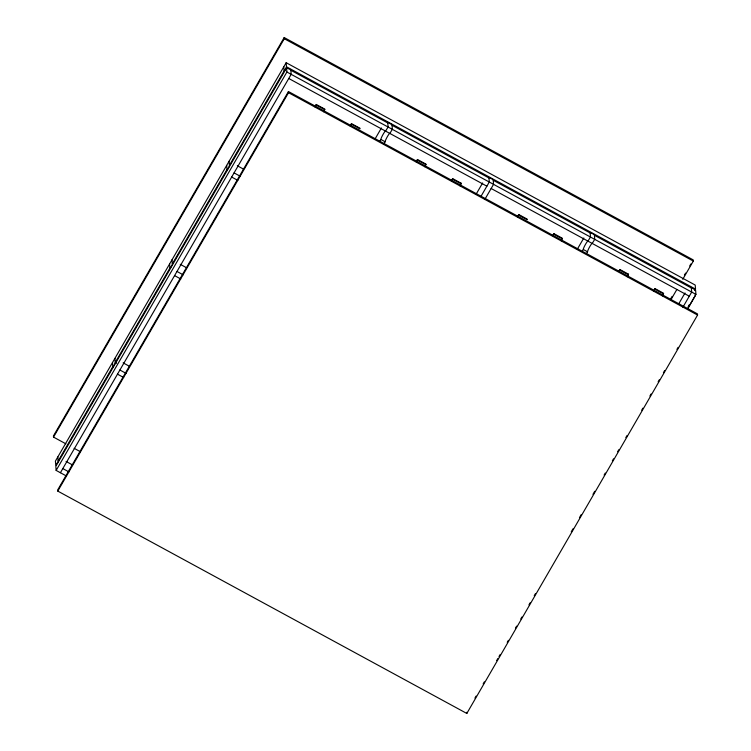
<?xml version="1.0" encoding="UTF-8"?>
<svg xmlns="http://www.w3.org/2000/svg" width="751" height="751" viewBox="0 0 751 751"><rect width="100%" height="100%" fill="white"/><g stroke="black" fill="none" stroke-linecap="round" stroke-linejoin="round"><path stroke-width="1.13" d="M682.753 279.316L693.314 261.066L693.229 259.902L284.188 37.55L53.434 435.946L53.528 437.11L65.891 443.832M53.528 437.11L284.282 38.714L284.188 37.55M694.722 290.515L695.529 289.135L695.21 285.061L286.169 62.708L55.414 461.105L55.734 465.179L58.184 461.612L57.818 456.955M58.137 461.03L112.819 366.619M169.914 268.051L115.222 362.47L116.649 363.24M172.317 263.901L226.999 169.491M229.402 165.342L284.085 70.932M286.169 62.708L286.488 66.783L284.131 71.514L283.765 66.858M60.409 472.726L291.163 74.33L290.797 69.683L286.582 67.947L55.827 466.343L56.147 470.417L66.529 476.059M56.147 470.417L286.901 72.021L286.582 67.947M288.44 91.538L57.686 489.934L57.771 491.098L466.812 713.45L697.566 315.054L697.472 313.89L288.44 91.538L288.534 92.702L57.771 491.098M315.12 106.529L316.293 104.492L324.817 109.13L323.69 111.739M315.167 107.111L316.293 104.492M350.276 125.633L351.449 123.605L359.973 128.233L360.02 128.815L351.496 124.187L351.449 123.605M350.323 126.215L351.496 124.187M374.965 139.123L381.433 127.961M379.724 141.488L380.879 139.442A4.891 0.648 -61.5 0 1 382.954 134.589A4.891 0.648 -61.5 0 1 385.61 131.021L388.098 127.032L387.732 122.375L391.994 124.694L392.36 129.341L389.872 133.34A4.891 0.648 -61.5 0 0 387.216 136.907A4.891 0.648 -61.5 0 0 385.141 141.761L383.977 143.807M416.317 161.531L417.49 159.503L426.014 164.14L424.878 166.75M416.364 162.113L417.49 159.503M451.464 180.644L452.646 178.616L461.161 183.244L460.034 185.854M451.511 181.226L452.646 178.616M459.988 185.272L461.161 183.244M476.162 194.133L482.63 182.972M481.072 196.218L489.286 182.033L488.92 177.386L493.182 179.696L493.548 184.352L484.752 199.55M517.505 216.541L518.688 214.514L527.211 219.142L527.249 219.724L518.734 215.096L518.688 214.514M517.552 217.123L518.734 215.096M552.661 235.654L553.834 233.617L562.358 238.255L561.232 240.864M577.35 249.144L583.818 237.983M582.109 251.51L583.283 249.482A4.891 0.648 -61.5 0 1 585.339 244.61A4.891 0.648 -61.5 0 1 587.995 241.043L590.483 237.044L590.117 232.388L594.379 234.706L594.745 239.362L592.257 243.352A4.891 0.648 -61.5 0 0 589.601 246.919A4.891 0.648 -61.5 0 0 587.535 251.773L586.371 253.819M618.702 271.552L619.875 269.525L628.399 274.153L627.273 276.762M627.226 276.19L628.399 274.153M653.858 290.665L655.032 288.628L663.555 293.265L662.42 295.875M653.896 291.247L655.032 288.628M670.915 298.429L672.089 296.401M684.414 275.11L685.597 273.082M689.7 265.985L690.873 263.958M671.009 299.593L676.876 289.454M678.547 304.155L685.015 292.984M682.875 307.262L691.68 292.055L691.314 287.398L695.614 290.299L695.942 294.373L687.719 308.567M688.198 306.624L689.371 304.596M687.7 308.802L695.342 295.603L695.257 294.448M474.942 698.092L476.115 696.064M483.156 683.898L484.329 681.87M496.664 660.589L497.838 658.561M499.011 656.534L500.185 654.506M507.235 642.34L508.408 640.312M515.449 628.146L516.632 626.118M520.734 619.021L521.917 616.993M528.957 604.827L530.131 602.8M534.243 595.712L535.416 593.684M571.239 531.839L572.994 528.798M579.453 517.655L581.218 514.613M592.961 494.336L594.717 491.295M604.114 475.073L605.287 473.046M612.337 460.879L613.511 458.852M617.622 451.755L618.796 449.727M625.836 437.57L627.019 435.542M641.692 410.196L642.865 408.168M649.915 396.002L651.089 393.975M658.139 381.808L659.312 379.781M663.424 372.684L664.597 370.656M676.923 349.375L678.097 347.347M284.282 38.714L693.314 261.066M286.488 66.783L695.529 289.135M290.844 70.265L387.779 122.957M392.041 125.276L488.967 177.968M493.229 180.278L590.164 232.97M594.426 235.288L691.361 287.98M286.901 72.021L695.942 294.373M288.76 78.489L486.883 186.182M491.145 188.501L689.277 296.204M380.898 139.461L385.15 141.779M583.283 249.482L587.545 251.801M316.34 105.074L324.864 109.712M417.537 160.085L426.061 164.722M452.684 179.198L461.208 183.826M562.405 238.837L553.881 234.199L553.834 233.617M628.446 274.735L619.922 270.107L619.875 269.525M655.079 289.21L663.602 293.848M288.534 92.702L697.566 315.054M237.325 165.755L243.502 169.116M234.077 172.899L240.254 176.26M231.674 177.048L237.851 180.409M180.24 264.314L186.417 267.675M176.983 271.458L183.169 274.819M174.579 275.608L180.766 278.968M123.145 362.874L129.332 366.235M119.897 370.018L126.084 373.378M117.494 374.167L123.68 377.528M74.133 448.309L80.31 451.67M66.06 461.433L72.246 464.794M62.812 468.577L68.932 471.91M466.718 712.286L466.812 713.45M229.083 161.268L229.449 165.924L227.046 170.073L226.68 165.417M171.998 259.837L172.364 264.483L169.961 268.633L169.595 263.986M114.903 358.396L115.269 363.052L112.866 367.201L112.5 362.545"/></g></svg>
